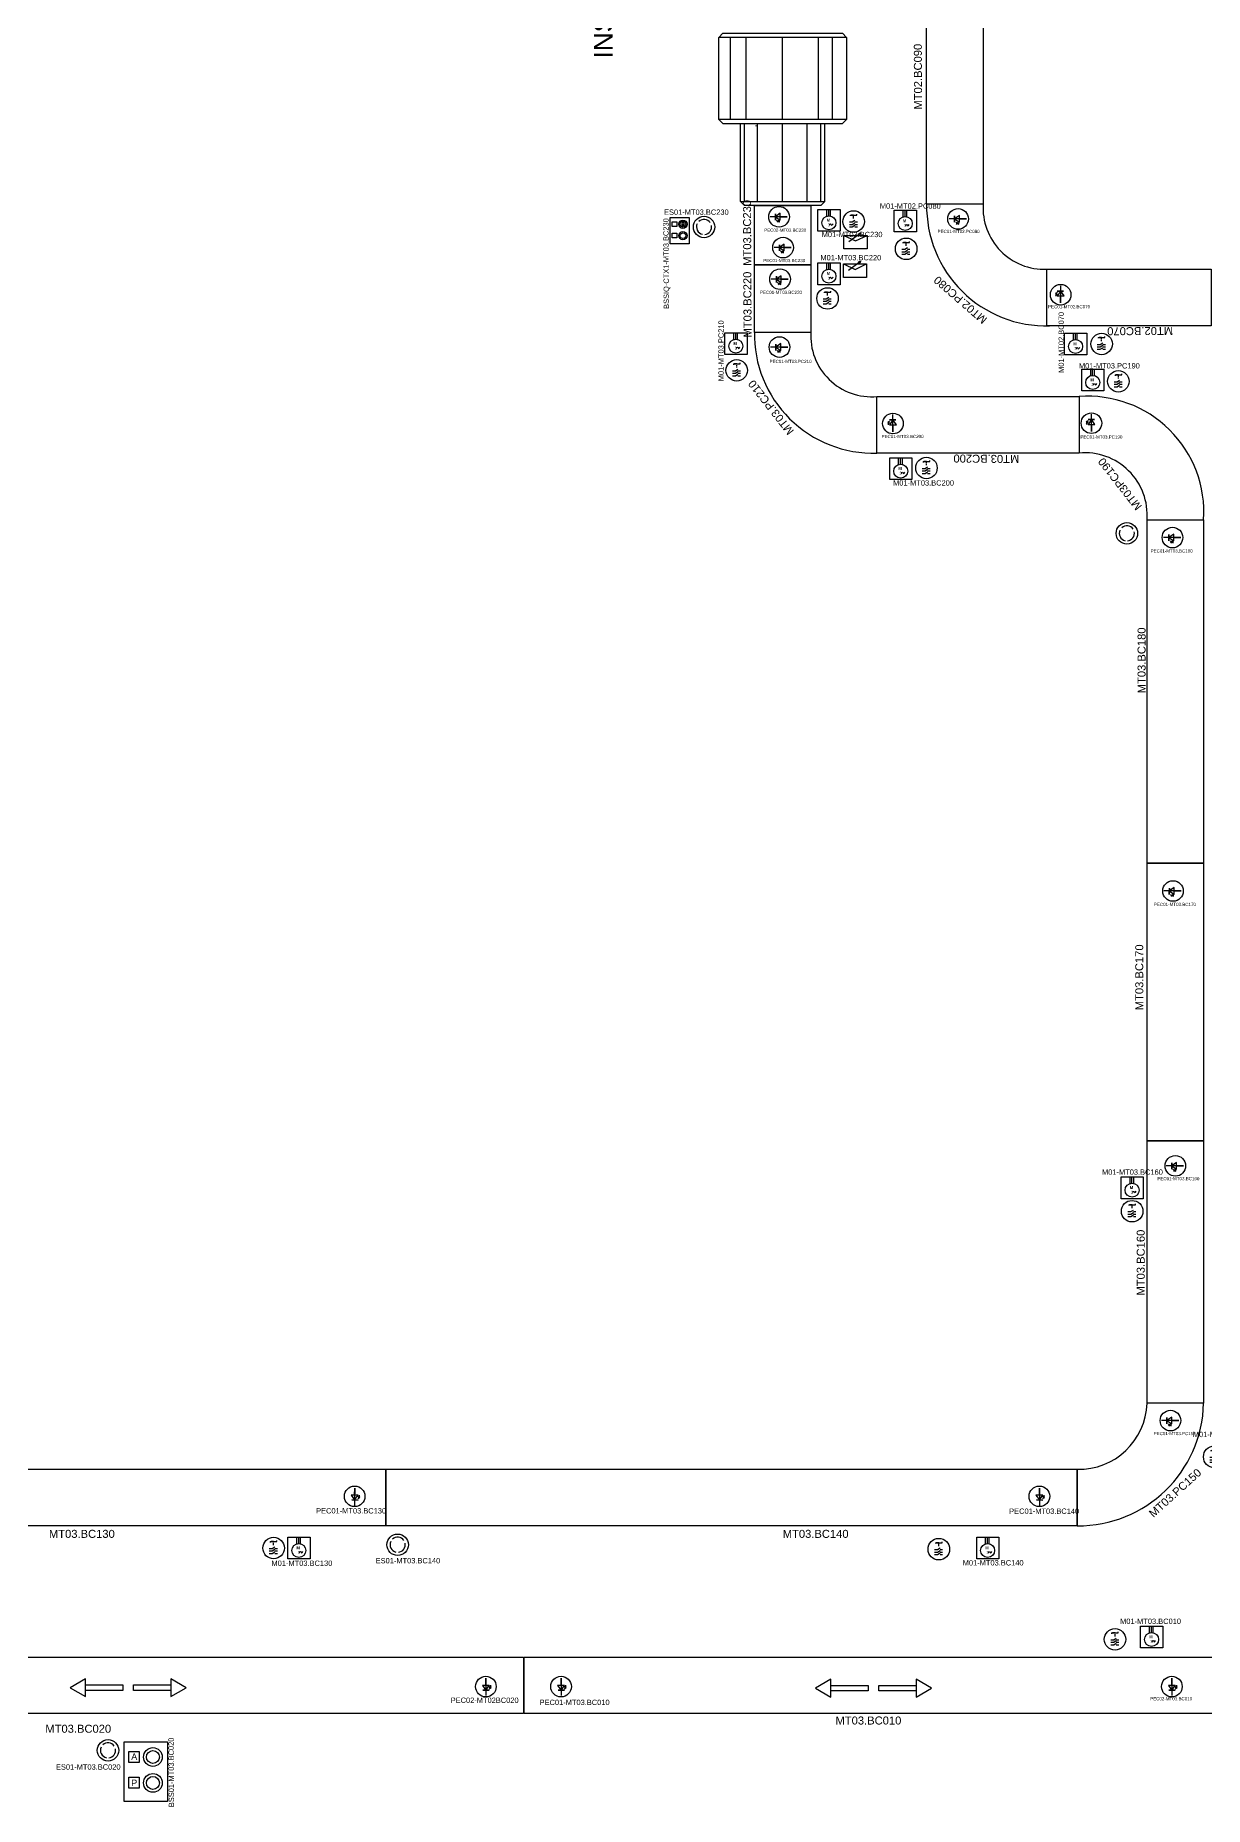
# Model space of a CAD drawing. Header units: inches. Extents: x 281601 to 402894, y -153394 to -83814.
# Drawn here: x 341360 to 363278, y -153127 to -119927 of the extents above; entities that cross this region are included whole.
import ezdxf

# ---------------------------------------------------------------- set-up
doc = ezdxf.new("R2010")
doc.units = ezdxf.units.IN
doc.linetypes.add('DASHED', pattern=[0.75, 0.5, -0.25])
for name, color, linetype in [('Botoneras', 14, 'Continuous'), ('Desconector', 7, 'Continuous'), ('Motores', 7, 'Continuous'), ('PEC', 7, 'Continuous'), ('PEMERGENCIA', 1, 'Continuous'), ('VFrecuencia', 142, 'Continuous')]:
    doc.layers.add(name, color=color, linetype=linetype)
for name, color, linetype, lineweight in [('NOMBRES', 7, 'Continuous', 0), ('NPE', 7, 'Continuous', 5), ('Num Motor', 7, 'Continuous', 0)]:
    doc.layers.add(name, color=color, linetype=linetype, lineweight=lineweight)
doc.styles.add('Annotative', font='arial.ttf', dxfattribs={"height": 250})
doc.styles.add('isocop', font='isocp.shx')

# ---------------------------------------------------------------- blocks, each defined once
blk = doc.blocks.new('Motor trifasico')
at = {"color": 116, "true_color": 0x136734}
for p, q in [((2057.3, 3405.5), (2057.3, 3406.3)), ((2057.3, 3406.3), (2058.1, 3406.3)), ((2064.9, 3406.3), (2064.9, 3400.5)), ((2066.6, 3406.3), (2066.6, 3400.8)), ((2068.2, 3406.3), (2068.2, 3400.7))]:
    blk.add_line(p, q, dxfattribs=at)
blk.add_lwpolyline([(2058.1, 3406.3), (2076.9, 3406.3), (2076.9, 3387.1), (2057.3, 3387.1), (2057.3, 3405.5)], dxfattribs=at)
blk.add_circle((2067, 3394.6), 6.2, dxfattribs=at)
blk.add_spline([(2067.4, 3392.6), (2068.5, 3393.6), (2069.4, 3392.6), (2070.6, 3393.7)], degree=3, dxfattribs=at)
at = {"color": 116, "true_color": 0x136734, "insert": (2063.8, 3398.2), "char_height": 2.5, "width": 4.443, "attachment_point": 1, "style": 'isocop'}
blk.add_mtext('\\pxqc;{\\fLucida Sans|b1|i0|c0|p34; M\\P\\pq*;} {\\fLeelawadee|b0|i0|c0|p34;3}', dxfattribs=at)
blk = doc.blocks.new('Fotocelda')
at = {"color": 5}
for points in [[(1917.6, 3371.9), (1917.6, 3365.4), (1922.3, 3368.7), (1917.6, 3371.9), (1917.6, 3368.7), (1910.9, 3368.7), (1922.3, 3368.7), (1922.3, 3371.9), (1922.3, 3365.9), (1922.3, 3368.7), (1922.3, 3368.7), (1927.4, 3368.7)], [(1919.7, 3371.9), (1918.7, 3373), (1919.3, 3373), (1918.2, 3373.7), (1918.2, 3372.6), (1918.7, 3373)], [(1921.1, 3371.9), (1920, 3373), (1920.6, 3373), (1919.6, 3373.7), (1919.6, 3372.6), (1920, 3373)]]:
    blk.add_lwpolyline(points, dxfattribs=at)
blk.add_circle((1918.8, 3368.7), 9.83, dxfattribs=at)
blk = doc.blocks.new('Interruptor principal')
at = {"color": 32, "true_color": 0xcd6928}
for p, q in [((2036.1, 3395.16), (2037.63, 3395.16)), ((2036.1, 3393.91), (2037.63, 3393.91)), ((2036.1, 3392.6), (2037.63, 3392.6)), ((2036.58, 3398.7), (2040.03, 3398.7)), ((2036.58, 3398.7), (2036.58, 3398.29)), ((2037.63, 3395.16), (2038.95, 3396)), ((2037.63, 3393.91), (2038.95, 3394.75)), ((2037.63, 3392.6), (2038.95, 3393.43)), ((2038.95, 3395.16), (2040.27, 3395.16)), ((2038.95, 3393.91), (2040.27, 3393.91)), ((2038.95, 3392.6), (2040.27, 3392.6)), ((2040.03, 3398.7), (2040.03, 3399.22))]:
    blk.add_line(p, q, dxfattribs=at)
blk.add_line((2038.32, 3398.7), (2037, 3398.7))
at = {"color": 32, "linetype": 'DASHED', "true_color": 0xcd6928}
blk.add_line((2038.32, 3396.9), (2038.32, 3398.7), dxfattribs=at)
at = {"color": 32, "true_color": 0xcd6928}
blk.add_circle((2038.32, 3395.38), 5.57, dxfattribs=at)

msp = doc.modelspace()

# ---------------------------------------------------------------- linework, layer by layer
for p, q in [((356566, -119965, 1089), (354170, -119965, 1089)), ((354656, -123031, 1407), (354656, -121579, 1407)), ((354894, -123031, 1407), (354894, -121579, 1407)), ((355368, -123037, 1404), (355368, -121586, 1404)), ((355830, -123031, 1407), (355830, -121579, 1407)), ((356081, -123031, 1407), (356081, -121579, 1407)), ((360888, -147863, 495), (360888, -146805, 663))]:
    msp.add_line(p, q)
at = {"color": 67, "true_color": 0x727430}
for points, elevation in [([(359127, -123087), (358068, -123087), (358068, -117849), (359127, -117849)], 833), ([(360319, -125370), (360319, -124310), (363402, -124310), (363402, -125370)], 1957)]:
    msp.add_lwpolyline(points, close=True, dxfattribs=dict(at, elevation=elevation))
for points, elevation in [([(354249, -119887), (356488, -119887), (356566, -119965), (356566, -121500), (354170, -121500), (354170, -119965)], 1089), ([(355983, -150907), (356272, -151074), (356272, -150741)], 345), ([(356972, -150959), (356272, -150959), (356272, -150856), (356972, -150856)], 345), ([(357172, -150856), (357872, -150856), (357872, -150959), (357172, -150959)], 345), ([(358161, -150907), (357872, -150741), (357872, -151074)], 345)]:
    msp.add_lwpolyline(points, close=True, dxfattribs=dict(elevation=elevation))
for points, elevation in [([(354170, -121500), (354249, -121579), (356488, -121579), (356566, -121500)], 1089), ([(354868, -121613), (354868, -121625)], 888)]:
    msp.add_lwpolyline(points, dxfattribs=dict(elevation=elevation))
at = {"color": 242, "true_color": 0xcd2027}
for points, elevation in [([(355898, -124227), (354839, -124227), (354839, -123113), (355898, -123113)], -215), ([(355898, -125493), (354838, -125493), (354839, -124227), (355898, -124227)], -215), ([(357137, -127756), (357137, -126696), (360927, -126696), (360927, -127756)], 349), ([(363260, -135445), (362200, -135445), (362200, -129009), (363260, -129009)], 345), ([(363260, -140645), (362200, -140645), (362200, -135445), (363260, -135445)], 345), ([(363260, -145565), (362200, -145565), (362200, -140645), (363260, -140645)], 345), ([(347927, -147863), (335410, -147863), (335410, -146805), (347927, -146805)], 495), ([(360888, -147863), (347927, -147863), (347927, -146805), (360888, -146805)], 495)]:
    msp.add_lwpolyline(points, close=True, dxfattribs=dict(at, elevation=elevation))
at = {"color": 4, "elevation": 345}
for points in [[(350513, -151385), (337497, -151385), (337497, -150327), (350513, -150327)], [(363424, -151385), (350521, -151385), (350521, -150327), (363424, -150327)]]:
    msp.add_lwpolyline(points, close=True, dxfattribs=at)
for points in [[(342009, -150899), (342298, -151066), (342298, -150732)], [(342998, -150951), (342298, -150951), (342298, -150847), (342998, -150847)], [(343198, -150847), (343898, -150847), (343898, -150951), (343198, -150951)], [(344188, -150899), (343899, -150732), (343899, -151066)]]:
    msp.add_lwpolyline(points, close=True)
for points in [[(354393, -121500, 1664), (354393, -119965, 1534)], [(354687, -121500, 1664), (354687, -119965, 1534)], [(355368, -121500, 1089), (355368, -119965, 959)], [(356038, -121500, 1664), (356038, -119965, 1534)], [(356300, -121500, 1534), (356300, -119965, 1664)], [(354580, -123037, 1794), (354580, -121579, 1670)], [(356157, -123037, 1404), (356081, -123113, 1407), (354656, -123113, 1407), (354580, -123037, 1404), (356157, -123037, 1404), (356157, -121579, 1527)]]:
    msp.add_polyline3d(points)
at = {"color": 67, "true_color": 0x727430}
for centre, radius, start, end in [((360309, -123129, 1957), 2242, 178.9117, 271.6348), ((360274, -123162, 1553), 1149, 176.2623, 272.1983)]:
    msp.add_arc(centre, radius, start, end, dxfattribs=at)
at = {"color": 242, "true_color": 0xcd2027}
for centre, radius, start, end in [((357069, -125526, -778), 2231, 178.8461, 271.7444), ((357038, -125558, -215), 1143, 176.124, 274.9763), ((361091, -128864, 422), 2174, 356.1796, 94.3057), ((361037, -128917, 18), 1166, 355.4904, 95.4021), ((360911, -145515, 195), 2349, 269.4318, 358.7782), ((360922, -145527, -417), 1278, 268.4765, 358.3277)]:
    msp.add_arc(centre, radius, start, end, dxfattribs=at)
at = {"layer": 'Botoneras', "color": 0}
for points in [[(343021, -151913), (343834, -151913), (343834, -153029), (343021, -153029)], [(343113, -152092), (343303, -152092), (343303, -152300), (343113, -152300)], [(343113, -152573), (343303, -152573), (343303, -152780), (343113, -152780)]]:
    msp.add_lwpolyline(points, close=True, dxfattribs=at)
for centre, radius in [((343563, -152198), 176), ((343563, -152198), 121), ((343563, -152684), 176), ((343563, -152684), 121)]:
    msp.add_circle(centre, radius, dxfattribs=at)
at = {"layer": 'Motores', "color": 0}
for points in [[(353260, -123341), (353618, -123341), (353618, -123833), (353260, -123833)], [(353300, -123420), (353384, -123420), (353384, -123511), (353300, -123511)], [(353300, -123632), (353384, -123632), (353384, -123723), (353300, -123723)]]:
    msp.add_lwpolyline(points, close=True, dxfattribs=at)
msp.add_lwpolyline([(353499, -123466), (353499, -123466), (353499, -123466), (353478, -123515), (353499, -123466), (353499, -123466), (353520, -123515)], dxfattribs=at)
for centre, radius in [((353499, -123466), 77.8), ((353499, -123466), 53.4), ((353499, -123681), 77.8), ((353499, -123681), 53.4)]:
    msp.add_circle(centre, radius, dxfattribs=at)
msp.add_arc((353499, -123466), 23.6, 292.9273, 246.2265, dxfattribs=at)
at = {"layer": 'Num Motor', "color": 1}
msp.add_circle((353895, -123518), 201, dxfattribs=at)
at = {"layer": 'PEMERGENCIA', "color": 1}
for centre in [(353895, -123518), (361821, -129261), (361821, -129261), (348150, -148220), (348150, -148220), (342721, -152074), (342721, -152074)]:
    msp.add_circle(centre, 201, dxfattribs=at)
for centre, radius, start, end in [((353896, -123516), 143, 155.3812, 257.1215), ((353895, -123517), 142, 34.6645, 132.9651), ((353895, -123517), 142, 275.9995, 11.9942), ((361822, -129260), 142, 34.6645, 132.9651), ((361822, -129259), 143, 155.3812, 257.1215), ((361821, -129260), 142, 275.9995, 11.9942), ((348151, -148218), 143, 155.3812, 257.1215), ((348151, -148219), 142, 34.6645, 132.9651), ((348150, -148219), 142, 275.9995, 11.9942), ((342722, -152072), 143, 155.3812, 257.1215), ((342721, -152073), 142, 34.6645, 132.9651), ((342721, -152073), 142, 275.9995, 11.9942)]:
    msp.add_arc(centre, radius, start, end, dxfattribs=at)
at = {"layer": 'VFrecuencia', "color": 141, "true_color": 0xadddf7}
for p, q in [((356610, -123792), (356835, -123627)), ((356601, -124326), (356827, -124161))]:
    msp.add_line(p, q, dxfattribs=at)
for points in [[(356515, -123676), (356951, -123676), (356951, -123930), (356515, -123930)], [(356822, -123659), (356799, -123639), (356835, -123627)], [(356814, -124193), (356791, -124173), (356827, -124161)], [(356507, -124210), (356943, -124210), (356943, -124464), (356507, -124464)]]:
    msp.add_lwpolyline(points, close=True, dxfattribs=at)
for points in [[(356515, -123676), (356735, -123779), (356951, -123676)], [(356507, -124210), (356726, -124313), (356943, -124210)]]:
    msp.add_lwpolyline(points, dxfattribs=at)

# ---------------------------------------------------------------- block references
at = {"layer": 'Desconector', "xscale": 36.22589640801436, "yscale": 36.22589640801436, "zscale": 36.22589640801436}
for p in [(282859, -246416, 1113), (283844, -246928, 1113), (282370, -247858, 1113), (287508, -248711, 1113), (280667, -249206, 1113), (287822, -249412, 1113), (284224, -251036, 1113), (288080, -264968), (289619, -269572), (271985, -271282, 495), (284456, -271303, 495), (287759, -272994)]:
    msp.add_blockref('Interruptor principal', p, dxfattribs=at)
at = {"layer": 'Motores', "color": 2, "xscale": 21.19265796742174, "yscale": 21.19265796742174, "zscale": 21.19265796742174}
for p in [(312431, -195380), (313861, -195393), (312431, -196381), (310685, -197692), (317055, -197699, -291), (317376, -198372), (313776, -200035), (318114, -213514, 689), (302493, -220267, 495), (315406, -220267, 495), (318479, -221936)]:
    msp.add_blockref('Motor trifasico', p, dxfattribs=at)
at = {"layer": 'PEC', "color": 5, "xscale": 19.66336690283918, "yscale": 19.66336690283918, "zscale": 19.66336690283918}
for p, rotation in [((393066, -57107, 345), 179.9692129002194), ((396423, -57147, 345), 179.9692129002194), ((393141, -57685, 345), 179.9692129002194), ((393085, -58277, 345), 179.9692129002194), ((426800, -162553, 345), 89.96921290021936), ((393074, -59549, 345), 179.9692129002194), ((423656, -164968, 345), 89.96921290021936), ((427377, -164961, 345), 89.96921290021936), ((400442, -63120, 345), 179.9692129002194), ((400452, -69745, 345), 179.9692129002194), ((400496, -74897, 345), 179.9692129002194), ((400404, -79672), 179.9692129002194), ((281125, -109546, 495), 269.9692129002194), ((293962, -109546, 495), 269.9692129002194), ((283585, -113113), 269.9692129002194), ((284994, -113113), 269.9692129002194), ((296445, -113113), 269.9692129002194)]:
    msp.add_blockref('Fotocelda', p, dxfattribs=dict(at, rotation=rotation))

# ---------------------------------------------------------------- texts
at = {"char_height": 150, "width": 55.01, "attachment_point": 1, "style": 'Annotative'}
for s, insert, rotation in [('MT02.BC090', (357833, -121318, 690), 90.2932), ('MT03.BC230', (354631, -124246, 690), 90.2932), ('MT03.BC220', (354636, -125590, 690), 90.2932), ('MT02.PC080', (359116, -125348, 690), 139.0357), ('MT02.BC070', (362688, -125541, 690), 180.2932), ('MT03.PC210', (355471, -127433, 690), 128.1466), ('MT03.BC200', (359804, -127944, 690), 179.4651), ('MT03PC190', (361995, -128846, 690), 128.1466), ('MT03.BC180', (362022, -132259, 690), 90), ('MT03.BC170', (361979, -138200, 690), 90), ('MT03.BC160', (362006, -143548, 690), 90), ('MT03.PC150', (362218, -147607, 690), 42.2304)]:
    msp.add_mtext(s, dxfattribs=dict(at, insert=insert, rotation=rotation))
at = {"width": 55.01, "attachment_point": 1, "style": 'Annotative'}
for s, insert, char_height in [('MT03.BC130', (341613, -147940, 690), 150), ('MT03.BC140', (355370, -147940, 690), 150), ('ES01-MT03.BC140', (347738, -148468, 345), 100), ('MT03.BC020', (341545, -151593, 690), 150), ('MT03.BC010', (356359, -151439, 690), 150)]:
    msp.add_mtext(s, dxfattribs=dict(at, insert=insert, char_height=char_height))
at = {"layer": 'Botoneras', "char_height": 121, "attachment_point": 1, "style": 'Annotative'}
for s, insert, width in [('A', (343156, -152131), 270.82), ('P', (343156, -152623), 250)]:
    msp.add_mtext(s, dxfattribs=dict(at, insert=insert, width=width))
at = {"layer": 'NOMBRES', "char_height": 100, "attachment_point": 1, "rotation": 90.2932, "style": 'Annotative'}
for s, insert, width in [('BSSIQ-CTX1-MT03.BC230', (353138, -125054, 1363), 879.93), ('BSS01-MT03.BC020', (343859, -153139, 690), 55.01)]:
    msp.add_mtext(s, dxfattribs=dict(at, insert=insert, width=width))
at = {"layer": 'NPE', "char_height": 100, "width": 55.01, "attachment_point": 1, "style": 'Annotative'}
for s, insert in [('ES01-MT03.BC230', (353145, -123190, 345)), ('ES01-MT03.BC020', (341745, -152335, 345))]:
    msp.add_mtext(s, dxfattribs=dict(at, insert=insert))
at = {"layer": 'Num Motor', "attachment_point": 1, "rotation": 90, "style": 'Annotative'}
for s, insert, char_height, width in [('INSPECCIÓN', (351831, -120358), 350, 398.54), ('{\\H0.4x;M01-MT02.BC070}', (360541, -126252), 250, 250), ('{\\H0.4x;M01-MT03.PC210}', (354163, -126409), 250, 250)]:
    msp.add_mtext(s, dxfattribs=dict(at, insert=insert, char_height=char_height, width=width))
at = {"layer": 'Num Motor', "width": 250, "attachment_point": 1, "style": 'Annotative'}
for s, insert, char_height in [('{\\H0.4x;M01-MT02.PC080}', (357191, -123075), 250), ('PEC02-MT03.BC230', (355022, -123547), 60), ('{\\H0.4x;M01-MT03.BC230}', (356099, -123608), 250), ('PEC01-MT02.PC080', (358273, -123571), 60), ('PEC01-MT03.BC230', (355004, -124117), 60), ('{\\H0.4x;M01-MT03.BC220}', (356076, -124043), 250), ('PEC01-MT03.BC220', (354944, -124713), 60), ('PEC01-MT02.BC070', (360345, -124982), 60), ('PEC01-MT03.PC210', (355124, -126008), 60), ('{\\H0.4x;M01-MT03.PC190}', (360923, -126070), 250), ('PEC01-MT03.BC200', (357223, -127414), 60), ('PEC01-MT03.PC190', (360951, -127425), 60), ('{\\H0.4x;M01-MT03.BC200}', (357439, -128265), 250), ('PEC01-MT03.BC180', (362267, -129561), 60), ('PEC01-MT03.BC170', (362329, -136186), 60), ('{\\H0.4x;M01-MT03.BC160}', (361355, -141184), 250), ('PEC01-MT03.BC160', (362394, -141326), 60), ('PEC01-MT03.PC150', (362324, -146105), 60), ('{\\H0.4x;M01-MT03.PC150}', (363058, -146102), 250), ('{\\H0.4x;PEC01-MT03.BC130}', (346622, -147533), 250), ('{\\H0.4x;PEC01-MT03.BC140}', (359615, -147540), 250), ('{\\H0.4x;M01-MT03.BC130}', (345785, -148516), 250), ('{\\H0.4x;M01-MT03.BC140}', (358744, -148508), 250), ('{\\H0.4x;M01-MT03.BC010}', (361695, -149604), 250), ('{\\H0.4x;PEC02-MT02BC020}', (349145, -151084), 250), ('{\\H0.4x;PEC01-MT03.BC010}', (350812, -151124), 250), ('PEC02-MT03.BC010', (362258, -151076), 60)]:
    msp.add_mtext(s, dxfattribs=dict(at, insert=insert, char_height=char_height))

doc.saveas('drawing.dxf')
